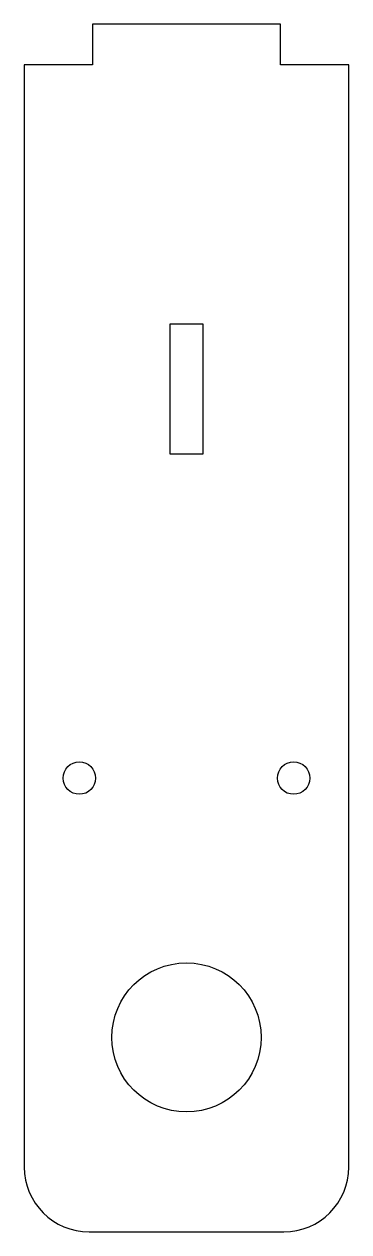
# Model space of a CAD drawing. Header units: millimetres. Extents: x -25 to 25, y -90 to 96.
import ezdxf

# ---------------------------------------------------------------- set-up
doc = ezdxf.new("R2010")
doc.units = ezdxf.units.MM

msp = doc.modelspace()

# ---------------------------------------------------------------- linework, layer by layer
at = {"color": 7, "linetype": 'Continuous', "lineweight": 25}
for p, q in [((14.5, 96.3), (-14.5, 96.3)), ((-14.5, 96.3), (-14.5, 90)), ((14.5, 90), (14.5, 96.3)), ((-14.5, 90), (-25, 90)), ((-25, 90), (-25, -80)), ((25, 90), (14.5, 90)), ((25, -80), (25, 90)), ((-2.55, 50), (-2.55, 30)), ((2.55, 50), (-2.55, 50)), ((2.55, 30), (2.55, 50)), ((-2.55, 30), (2.55, 30)), ((-15, -90), (15, -90))]:
    msp.add_line(p, q, dxfattribs=at)
for centre, radius in [((-16.5, -20), 2.5), ((16.5, -20), 2.5), ((0, -60), 11.5)]:
    msp.add_circle(centre, radius, dxfattribs=at)
for centre, start, end in [((-15, -80), 180, 270), ((15, -80), 270, 0)]:
    msp.add_arc(centre, 10, start, end, dxfattribs=at)

doc.saveas('drawing.dxf')
